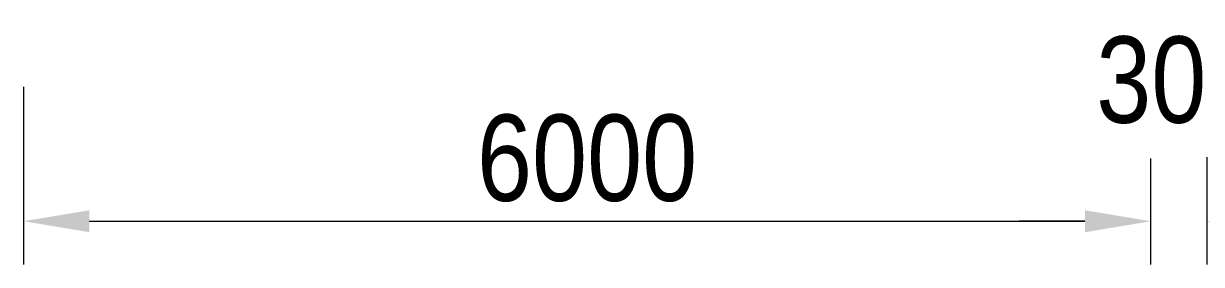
# Model space of a CAD drawing. Extents: x -358915 to 1258323, y -1667244 to -305611.
# Drawn here: x 199890 to 206161, y -1277304 to -1276020 of the extents above; entities that cross this region are included whole.
import ezdxf

# ---------------------------------------------------------------- set-up
doc = ezdxf.new("R2010")
doc.units = 0
doc.header["$LTSCALE"] = 300
doc.header["$MEASUREMENT"] = 0
doc.layers.get('DEFPOINTS').update_dxf_attribs({"linetype": 'CONTINUOUS'})
doc.layers.add('Dim', color=7, linetype='CONTINUOUS', lineweight=9)
doc.styles.add('dimText', font='ARIALN.TTF')
doc.dimstyles.new('dim_230', dxfattribs={"dimtxt": 460, "dimasz": 460, "dimexe": 230, "dimexo": 100, "dimgap": 100, "dimtad": 1, "dimdec": 0, "dimzin": 0, "dimdsep": 46, "dimtxsty": 'dimText', "dimcen": 0.09, "dimclrd": 256, "dimclre": 256, "dimclrt": 7, "dimadec": 0, "dimazin": 0, "dimtfac": 1, "dimtdec": 0, "dimtofl": 0, "dimtmove": 0, "dimatfit": 3, "dimfxl": 1, "dimtolj": 1, "dimtzin": 0, "dimlwd": -1, "dimlwe": -1, "dimarcsym": 0})

# ---------------------------------------------------------------- blocks, each defined once
blk = doc.blocks.new('*D133')
at = {"layer": 'DEFPOINTS', "color": 0, "ltscale": 500, "transparency": 16777216}
for p in [(205890.5360475411, -1276640.275208345), (206190.5360475411, -1276632.156937597), (205890.5360475411, -1277074.032191607)]:
    blk.add_point(p, dxfattribs=at)
at = {"layer": 'Dim', "ltscale": 500, "transparency": 16777216}
for p, q in [((205890.5360475411, -1276740.275208345), (205890.5360475411, -1277304.032191607)), ((206190.5360475411, -1276732.156937597), (206190.5360475411, -1277304.032191607)), ((205540.5360475411, -1277074.032191607), (205190.5360475411, -1277074.032191607)), ((206540.5360475411, -1277074.032191607), (206890.5360475411, -1277074.032191607))]:
    blk.add_line(p, q, dxfattribs=at)
for points in [[(205540.5360475411, -1277015.698858274), (205540.5360475411, -1277132.36552494), (205890.5360475411, -1277074.032191607)], [(206540.5360475411, -1277015.698858274), (206540.5360475411, -1277132.36552494), (206190.5360475411, -1277074.032191607)]]:
    blk.add_solid(points, dxfattribs=at)
at = {"layer": 'Dim', "color": 7, "ltscale": 500, "transparency": 16777216, "insert": (206040.5360475411, -1276322.193828562), "char_height": 460, "attachment_point": 5, "style": 'dimText'}
blk.add_mtext('\\A1;300', dxfattribs=at)
blk = doc.blocks.new('*D134')
at = {"layer": 'DEFPOINTS', "color": 0, "ltscale": 500, "transparency": 16777216}
for p in [(199890.241389229, -1276258.241653828), (205890.5360475411, -1276677.848258472), (205890.5360475411, -1277073.583408422)]:
    blk.add_point(p, dxfattribs=at)
at = {"layer": 'Dim', "ltscale": 500, "transparency": 16777216}
for p, q in [((199890.241389229, -1276358.241653828), (199890.241389229, -1277303.583408422)), ((205890.5360475411, -1276777.848258472), (205890.5360475411, -1277303.583408422)), ((200240.241389229, -1277073.583408422), (205540.5360475411, -1277073.583408422))]:
    blk.add_line(p, q, dxfattribs=at)
for points in [[(200240.241389229, -1277015.250075089), (200240.241389229, -1277131.916741756), (199890.241389229, -1277073.583408422)], [(205540.5360475411, -1277015.250075089), (205540.5360475411, -1277131.916741756), (205890.5360475411, -1277073.583408422)]]:
    blk.add_solid(points, dxfattribs=at)
at = {"layer": 'Dim', "color": 7, "ltscale": 500, "transparency": 16777216, "insert": (202890.388718385, -1276738.71983407), "char_height": 460, "attachment_point": 5, "style": 'dimText'}
blk.add_mtext('\\A1;6000', dxfattribs=at)

msp = doc.modelspace()

# ---------------------------------------------------------------- dimensions: what is measured, and where the dimension line sits
at = {"layer": 'Dim', "ltscale": 500}
dim = msp.add_linear_dim(base=(205890.5360475411, -1277074.032191607), p1=(206190.5360475411, -1276632.156937597), p2=(205890.5360475411, -1276640.275208345), angle=180, dimstyle='dim_230', override={"dimasz": 350, "dimsah": 1, "dimtmove": 2}, dxfattribs=at)
dim.commit()
dim.dimension.update_dxf_attribs({"geometry": '*D133', "text_midpoint": (206040.5360475411, -1276322.193828562), "dimtype": 160})
dim = msp.add_linear_dim(base=(205890.5360475411, -1277073.583408422), p1=(199890.241389229, -1276258.241653828), p2=(205890.5360475411, -1276677.848258472), angle=180, dimstyle='dim_230', override={"dimasz": 350, "dimsah": 1, "dimtmove": 2}, dxfattribs=at)
dim.commit()
dim.dimension.update_dxf_attribs({"geometry": '*D134', "text_midpoint": (202890.388718385, -1276738.71983407)})

doc.saveas('drawing.dxf')
